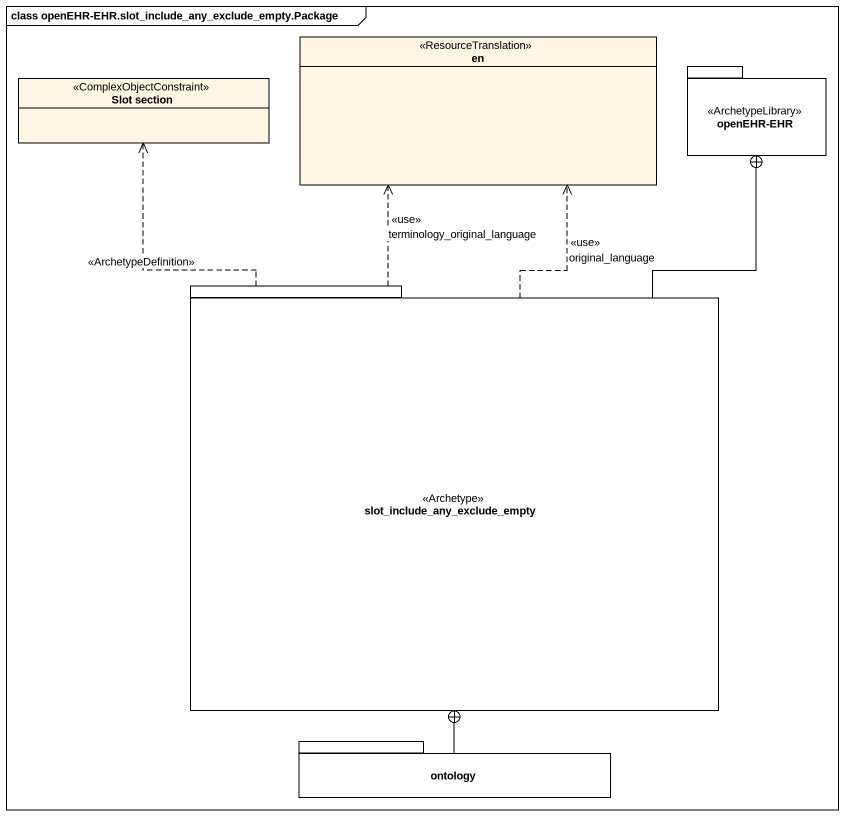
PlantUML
@startuml
mainframe class openEHR-EHR.slot_include_any_exclude_empty.Package
hide circle
hide empty members
enum en <<ResourceTranslation>>
class "Slot section" as Slot_section <<ComplexObjectConstraint>>
package "openEHR-EHR" as openEHR_EHR <<ArchetypeLibrary>> {
}
package "slot_include_any_exclude_empty" as slot_include_any_exclude <<Archetype>> {
}
package ontology {
}
slot_include_any_exclude .up.> en : <<use>>\nterminology_original_language
slot_include_any_exclude .up.> en : <<use>>\noriginal_language
slot_include_any_exclude .up.> Slot_section : <<ArchetypeDefinition>>
slot_include_any_exclude -up-+ openEHR_EHR
ontology -up-+ slot_include_any_exclude
@enduml
